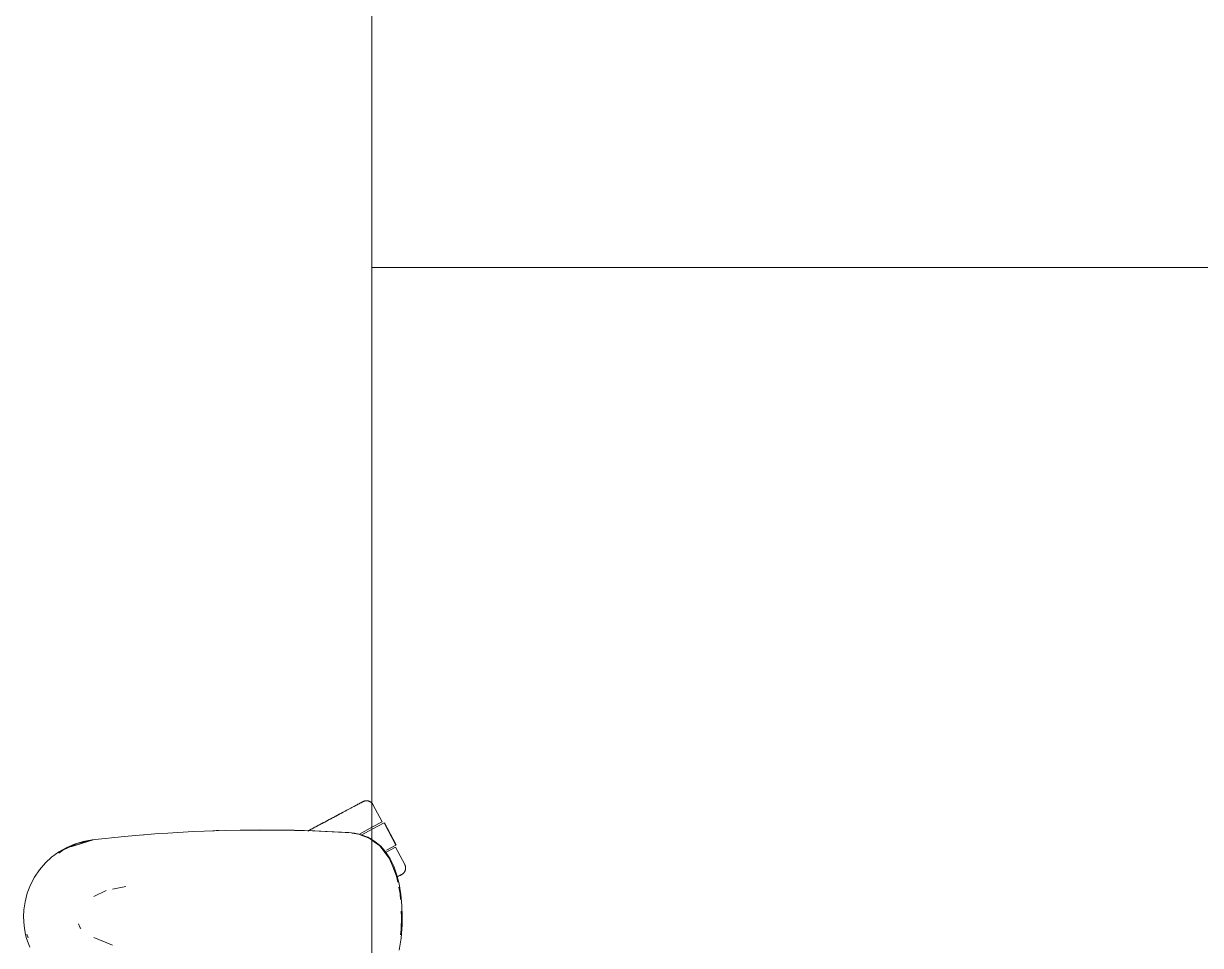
# Model space of a CAD drawing. Header units: millimetres. Extents: x 155927 to 326028, y -36033 to 97293.
# Drawn here: x 221670 to 222327, y 19091 to 19606 of the extents above; entities that cross this region are included whole.
import ezdxf

# ---------------------------------------------------------------- set-up
doc = ezdxf.new("R2010")
doc.units = ezdxf.units.MM
doc.header["$MEASUREMENT"] = 0
doc.layers.add('G-IMPT', color=8, linetype='CONTINUOUS', lineweight=9)
doc.layers.add('I-FURN', color=8, linetype='CONTINUOUS', lineweight=9)

msp = doc.modelspace()

# ---------------------------------------------------------------- linework, layer by layer
at = {"layer": 'G-IMPT'}
for p, q in [((221750.69, 19154.19), (221764.83, 19155)), ((221770.86, 19155.26), (221764.83, 19155)), ((221770.86, 19155.26), (221782.62, 19155.64)), ((221775.74, 19155.4), (221777.68, 19155.51)), ((221777.68, 19155.51), (221779.18, 19155.52)), ((221791.03, 19155.81), (221782.62, 19155.64)), ((221791.03, 19155.81), (221801.83, 19155.9)), ((221791.03, 19155.81), (221811.22, 19155.85)), ((221791.03, 19155.81), (221821.05, 19155.69)), ((221821.05, 19155.69), (221801.83, 19155.9)), ((221811.22, 19155.85), (221821.05, 19155.69)), ((221811.22, 19155.85), (221832.62, 19155.35)), ((221811.22, 19155.85), (221831.41, 19155.39)), ((221811.22, 19155.82), (221813.26, 19155.83)), ((221813.26, 19155.83), (221815.17, 19155.76)), ((221821.05, 19155.69), (221832.62, 19155.35)), ((221832.62, 19155.35), (221831.41, 19155.39)), ((221831.41, 19155.39), (221853.19, 19154.3)), ((221831.41, 19155.39), (221851.58, 19154.42)), ((221832.62, 19155.35), (221853.19, 19154.3)), ((221853.19, 19154.3), (221851.58, 19154.42)), ((221700.04, 19148.32), (221691.97, 19144.59)), ((221694.35, 19146.2), (221698.59, 19148.01)), ((221709.01, 19150.37), (221696.54, 19146.54)), ((221696.54, 19146.54), (221705.69, 19149.45)), ((221698.59, 19148.01), (221703.45, 19149.47)), ((221700.04, 19148.32), (221708.44, 19150.24)), ((221708.49, 19150.37), (221703.45, 19149.47)), ((221709.01, 19150.37), (221705.69, 19149.45)), ((221726.42, 19152.27), (221708.49, 19150.37)), ((221730.55, 19152.62), (221726.42, 19152.27)), ((221745.61, 19153.87), (221730.55, 19152.62)), ((221737.42, 19153.21), (221735.75, 19153.05)), ((221745.61, 19153.87), (221750.69, 19154.19)), ((221853.19, 19154.3), (221854.84, 19154.05)), ((221857.05, 19153.59), (221853.21, 19154.17)), ((221857.23, 19153.61), (221854.84, 19154.05)), ((221857.05, 19153.59), (221863.25, 19151.18)), ((221857.23, 19153.61), (221858.58, 19153.24)), ((221862.22, 19151.84), (221858.58, 19153.24)), ((221862.22, 19151.84), (221864.46, 19150.57)), ((221863.25, 19151.18), (221864.46, 19150.28)), ((221864.46, 19150.57), (221865.65, 19149.89)), ((221864.46, 19150.28), (221868.87, 19147.01)), ((221865.65, 19149.89), (221869.39, 19146.81)), ((221685.82, 19140.69), (221689.91, 19143.68)), ((221689.86, 19142.99), (221691.97, 19144.59)), ((221694.35, 19146.2), (221689.91, 19143.68)), ((221868.87, 19147.01), (221874.09, 19140.22)), ((221872.06, 19143.77), (221869.39, 19146.81)), ((221874.71, 19139.72), (221872.06, 19143.77)), ((221679.06, 19133.69), (221682.39, 19137.52)), ((221685.82, 19140.69), (221682.39, 19137.52)), ((221874.09, 19140.22), (221875.93, 19135.83)), ((221874.71, 19139.72), (221876.7, 19135.65)), ((221878.26, 19130.2), (221875.93, 19135.83)), ((221878.28, 19131.32), (221876.7, 19135.65)), ((221676.23, 19129.52), (221674.04, 19125.36)), ((221676.23, 19129.52), (221679.06, 19133.69)), ((221878.26, 19130.2), (221878.97, 19126.74)), ((221878.28, 19131.32), (221879.71, 19125.84)), ((221674.04, 19125.36), (221672.21, 19120.64)), ((221709.38, 19118.79), (221716.16, 19122.06)), ((221727.21, 19124.4), (221719.77, 19122.83)), ((221879.53, 19123.99), (221880.3, 19120.24)), ((221880.71, 19119.9), (221879.71, 19125.84)), ((221670.95, 19115.78), (221670.3, 19111.26)), ((221670.95, 19115.78), (221672.21, 19120.64)), ((221880.3, 19120.24), (221880.5, 19117.04)), ((221880.71, 19119.9), (221881.28, 19113.75)), ((221670.13, 19107.42), (221670.3, 19111.26)), ((221880.89, 19110.52), (221881.08, 19107.42)), ((221881.46, 19107.42), (221881.28, 19113.75)), ((221670.13, 19107.42), (221670.43, 19102.38)), ((221670.43, 19102.38), (221671.3, 19097.43)), ((221700.74, 19103.59), (221701.76, 19101.37)), ((221881.37, 19102.91), (221880.8, 19095.59)), ((221880.85, 19100.25), (221881.08, 19107.42)), ((221881.37, 19102.91), (221881.46, 19107.42)), ((221671.3, 19097.43), (221671.87, 19095.3)), ((221673.58, 19090.53), (221671.87, 19095.3)), ((221672.67, 19095.74), (221672.05, 19097.76)), ((221701.76, 19101.37), (221702.06, 19100.92)), ((221719.71, 19091.7), (221709.28, 19095.84)), ((221879.68, 19088.83), (221880.8, 19095.59)), ((221880.85, 19100.25), (221880.46, 19097.47))]:
    msp.add_line(p, q, dxfattribs=at)
at = {"layer": 'I-FURN'}
for p, q in [((221864.46, 20869.61), (221864.46, 19469.61)), ((221864.46, 19469.61), (221864.46, 20869.61)), ((222664.46, 19469.61), (221864.46, 19469.61)), ((221864.46, 19469.61), (221864.46, 18069.61)), ((221864.46, 18069.61), (221864.46, 19469.61)), ((221864.46, 19469.61), (222664.46, 19469.61)), ((221864.46, 19469.61), (222664.46, 19469.61)), ((222664.46, 19469.61), (221864.46, 19469.61)), ((221851.95, 19167.66), (221851.21, 19167.27)), ((221852.65, 19168.04), (221851.95, 19167.66)), ((221853.33, 19168.4), (221852.65, 19168.04)), ((221853.98, 19168.74), (221853.33, 19168.4)), ((221854.6, 19169.07), (221853.98, 19168.74)), ((221855.18, 19169.38), (221854.6, 19169.07)), ((221854.87, 19169.21), (221855.44, 19169.52)), ((221855.73, 19169.67), (221855.18, 19169.38)), ((221855.44, 19169.52), (221855.97, 19169.8)), ((221856.25, 19169.95), (221855.73, 19169.67)), ((221855.97, 19169.8), (221856.47, 19170.07)), ((221856.73, 19170.2), (221856.25, 19169.95)), ((221856.47, 19170.07), (221856.94, 19170.31)), ((221857.18, 19170.44), (221856.73, 19170.2)), ((221856.94, 19170.31), (221857.37, 19170.54)), ((221857.59, 19170.66), (221857.18, 19170.44)), ((221857.37, 19170.54), (221857.76, 19170.75)), ((221857.96, 19170.86), (221857.59, 19170.66)), ((221857.76, 19170.75), (221858.12, 19170.94)), ((221858.29, 19171.03), (221857.96, 19170.86)), ((221858.12, 19170.94), (221858.44, 19171.11)), ((221858.59, 19171.19), (221858.29, 19171.03)), ((221858.44, 19171.11), (221858.71, 19171.26)), ((221858.85, 19171.33), (221858.59, 19171.19)), ((221858.71, 19171.26), (221858.96, 19171.39)), ((221859.07, 19171.45), (221858.85, 19171.33)), ((221858.96, 19171.39), (221859.16, 19171.49)), ((221859.25, 19171.54), (221859.07, 19171.45)), ((221859.16, 19171.49), (221859.32, 19171.58)), ((221859.39, 19171.62), (221859.25, 19171.54)), ((221859.32, 19171.58), (221859.44, 19171.64)), ((221859.49, 19171.67), (221859.39, 19171.62)), ((221859.44, 19171.64), (221859.52, 19171.69)), ((221859.55, 19171.7), (221859.49, 19171.67)), ((221859.52, 19171.69), (221859.56, 19171.71)), ((221859.57, 19171.71), (221859.55, 19171.7)), ((221859.56, 19171.71), (221859.57, 19171.71)), ((221859.57, 19171.71), (221859.71, 19171.79)), ((221859.71, 19171.79), (221859.86, 19171.85)), ((221859.86, 19171.85), (221860.01, 19171.91)), ((221860.01, 19171.91), (221860.16, 19171.97)), ((221860.16, 19171.97), (221860.31, 19172.02)), ((221860.31, 19172.02), (221860.47, 19172.06)), ((221860.47, 19172.06), (221860.63, 19172.1)), ((221860.63, 19172.1), (221860.79, 19172.13)), ((221860.79, 19172.13), (221860.94, 19172.15)), ((221860.94, 19172.15), (221861.11, 19172.17)), ((221861.11, 19172.17), (221861.27, 19172.18)), ((221861.27, 19172.18), (221861.43, 19172.18)), ((221861.43, 19172.18), (221861.59, 19172.18)), ((221861.59, 19172.18), (221861.75, 19172.17)), ((221861.75, 19172.17), (221861.91, 19172.16)), ((221861.91, 19172.16), (221862.07, 19172.14)), ((221862.07, 19172.14), (221862.23, 19172.11)), ((221862.23, 19172.11), (221862.39, 19172.08)), ((221862.39, 19172.08), (221862.54, 19172.04)), ((221862.54, 19172.04), (221862.7, 19171.99)), ((221862.7, 19171.99), (221862.85, 19171.94)), ((221862.85, 19171.94), (221863, 19171.88)), ((221863, 19171.88), (221863.15, 19171.82)), ((221863.15, 19171.82), (221863.29, 19171.75)), ((221863.29, 19171.75), (221863.43, 19171.67)), ((221863.43, 19171.67), (221863.57, 19171.59)), ((221863.57, 19171.59), (221863.71, 19171.5)), ((221863.71, 19171.5), (221863.84, 19171.41)), ((221863.84, 19171.41), (221863.97, 19171.31)), ((221863.97, 19171.31), (221864.09, 19171.21)), ((221864.09, 19171.21), (221864.21, 19171.1)), ((221864.21, 19171.1), (221864.33, 19170.99)), ((221864.33, 19170.99), (221864.44, 19170.87)), ((221864.44, 19170.87), (221864.55, 19170.75)), ((221864.55, 19170.75), (221864.65, 19170.62)), ((221864.65, 19170.62), (221864.74, 19170.49)), ((221864.74, 19170.49), (221864.83, 19170.36)), ((221864.83, 19170.36), (221864.92, 19170.22)), ((221864.92, 19170.22), (221865, 19170.08)), ((221865, 19170.08), (221865.02, 19170.05)), ((221870.17, 19160.36), (221865.02, 19170.05)), ((221839.69, 19161.14), (221838.71, 19160.62)), ((221839.16, 19160.86), (221840.14, 19161.38)), ((221840.67, 19161.66), (221839.69, 19161.14)), ((221840.14, 19161.38), (221841.12, 19161.9)), ((221841.64, 19162.18), (221840.67, 19161.66)), ((221841.12, 19161.9), (221842.08, 19162.41)), ((221842.6, 19162.69), (221841.64, 19162.18)), ((221842.08, 19162.41), (221843.03, 19162.92)), ((221843.54, 19163.19), (221842.6, 19162.69)), ((221843.03, 19162.92), (221843.97, 19163.42)), ((221844.47, 19163.68), (221843.54, 19163.19)), ((221843.97, 19163.42), (221844.89, 19163.91)), ((221845.38, 19164.17), (221844.47, 19163.68)), ((221844.89, 19163.91), (221845.8, 19164.39)), ((221846.28, 19164.65), (221845.38, 19164.17)), ((221845.8, 19164.39), (221846.69, 19164.86)), ((221847.16, 19165.11), (221846.28, 19164.65)), ((221846.69, 19164.86), (221847.55, 19165.32)), ((221848.01, 19165.57), (221847.16, 19165.11)), ((221847.55, 19165.32), (221848.4, 19165.77)), ((221848.85, 19166.01), (221848.01, 19165.57)), ((221849.66, 19166.44), (221848.85, 19166.01)), ((221850.45, 19166.86), (221849.66, 19166.44)), ((221851.21, 19167.27), (221850.45, 19166.86)), ((221829.71, 19155.83), (221828.72, 19155.31)), ((221829.17, 19155.55), (221830.16, 19156.08)), ((221830.7, 19156.36), (221829.71, 19155.83)), ((221830.16, 19156.08), (221831.15, 19156.6)), ((221831.69, 19156.89), (221830.7, 19156.36)), ((221831.15, 19156.6), (221832.15, 19157.14)), ((221832.69, 19157.42), (221831.69, 19156.89)), ((221832.15, 19157.14), (221833.16, 19157.67)), ((221833.7, 19157.96), (221832.69, 19157.42)), ((221833.16, 19157.67), (221834.16, 19158.2)), ((221834.7, 19158.49), (221833.7, 19157.96)), ((221834.16, 19158.2), (221835.17, 19158.74)), ((221835.71, 19159.03), (221834.7, 19158.49)), ((221835.17, 19158.74), (221836.17, 19159.27)), ((221836.71, 19159.56), (221835.71, 19159.03)), ((221836.17, 19159.27), (221837.17, 19159.8)), ((221837.71, 19160.09), (221836.71, 19159.56)), ((221837.17, 19159.8), (221838.17, 19160.33)), ((221838.71, 19160.62), (221837.71, 19160.09)), ((221838.17, 19160.33), (221839.16, 19160.86)), ((221864.89, 19157.55), (221857.51, 19153.63)), ((221858.79, 19153.18), (221864.6, 19156.27)), ((221864.6, 19156.27), (221871.29, 19159.83)), ((221870.17, 19160.36), (221864.89, 19157.55)), ((221871.29, 19159.83), (221877.87, 19147.46)), ((221878.04, 19147.56), (221871.46, 19159.92)), ((221877.68, 19146.23), (221872.49, 19143.47)), ((221877.87, 19147.46), (221872.57, 19144.65)), ((221882.83, 19136.55), (221877.68, 19146.23)), ((221882.83, 19136.55), (221882.9, 19136.4)), ((221882.9, 19136.4), (221882.97, 19136.26)), ((221882.97, 19136.26), (221883.03, 19136.11)), ((221883.03, 19136.11), (221883.09, 19135.96)), ((221883.09, 19135.96), (221883.14, 19135.8)), ((221883.14, 19135.8), (221883.18, 19135.65)), ((221883.18, 19135.65), (221883.22, 19135.49)), ((221883.22, 19135.49), (221883.25, 19135.33)), ((221883.25, 19135.33), (221883.27, 19135.17)), ((221883.27, 19135.17), (221883.29, 19135.01)), ((221883.29, 19135.01), (221883.3, 19134.85)), ((221883.3, 19134.85), (221883.3, 19134.69)), ((221883.3, 19134.69), (221883.3, 19134.53)), ((221878.53, 19129.7), (221878.96, 19129.93)), ((221879.18, 19130.04), (221878.77, 19129.82)), ((221878.96, 19129.93), (221879.36, 19130.14)), ((221879.55, 19130.24), (221879.18, 19130.04)), ((221879.36, 19130.14), (221879.71, 19130.33)), ((221879.89, 19130.42), (221879.55, 19130.24)), ((221879.71, 19130.33), (221880.03, 19130.49)), ((221880.19, 19130.58), (221879.89, 19130.42)), ((221880.03, 19130.49), (221880.31, 19130.64)), ((221880.45, 19130.71), (221880.19, 19130.58)), ((221880.31, 19130.64), (221880.55, 19130.77)), ((221880.66, 19130.83), (221880.45, 19130.71)), ((221880.55, 19130.77), (221880.75, 19130.88)), ((221880.84, 19130.93), (221880.66, 19130.83)), ((221880.75, 19130.88), (221880.91, 19130.96)), ((221880.98, 19131), (221880.84, 19130.93)), ((221880.91, 19130.96), (221881.04, 19131.03)), ((221881.09, 19131.05), (221880.98, 19131)), ((221881.04, 19131.03), (221881.12, 19131.07)), ((221881.15, 19131.09), (221881.09, 19131.05)), ((221881.12, 19131.07), (221881.16, 19131.09)), ((221881.17, 19131.1), (221881.15, 19131.09)), ((221881.16, 19131.09), (221881.17, 19131.1)), ((221881.2, 19131.12), (221881.17, 19131.1)), ((221881.34, 19131.2), (221881.2, 19131.12)), ((221881.48, 19131.28), (221881.34, 19131.2)), ((221881.61, 19131.37), (221881.48, 19131.28)), ((221881.74, 19131.47), (221881.61, 19131.37)), ((221881.87, 19131.57), (221881.74, 19131.47)), ((221881.99, 19131.68), (221881.87, 19131.57)), ((221882.11, 19131.79), (221881.99, 19131.68)), ((221882.22, 19131.9), (221882.11, 19131.79)), ((221882.33, 19132.02), (221882.22, 19131.9)), ((221882.43, 19132.15), (221882.33, 19132.02)), ((221882.53, 19132.28), (221882.43, 19132.15)), ((221882.62, 19132.41), (221882.53, 19132.28)), ((221882.71, 19132.54), (221882.62, 19132.41)), ((221882.79, 19132.68), (221882.71, 19132.54)), ((221882.86, 19132.83), (221882.79, 19132.68)), ((221882.93, 19132.97), (221882.86, 19132.83)), ((221883, 19133.12), (221882.93, 19132.97)), ((221883.06, 19133.27), (221883, 19133.12)), ((221883.11, 19133.42), (221883.06, 19133.27)), ((221883.16, 19133.58), (221883.11, 19133.42)), ((221883.2, 19133.73), (221883.16, 19133.58)), ((221883.23, 19133.89), (221883.2, 19133.73)), ((221883.26, 19134.05), (221883.23, 19133.89)), ((221883.28, 19134.21), (221883.26, 19134.05)), ((221883.29, 19134.37), (221883.28, 19134.21)), ((221883.3, 19134.53), (221883.29, 19134.37))]:
    msp.add_line(p, q, dxfattribs=at)

doc.saveas('drawing.dxf')
